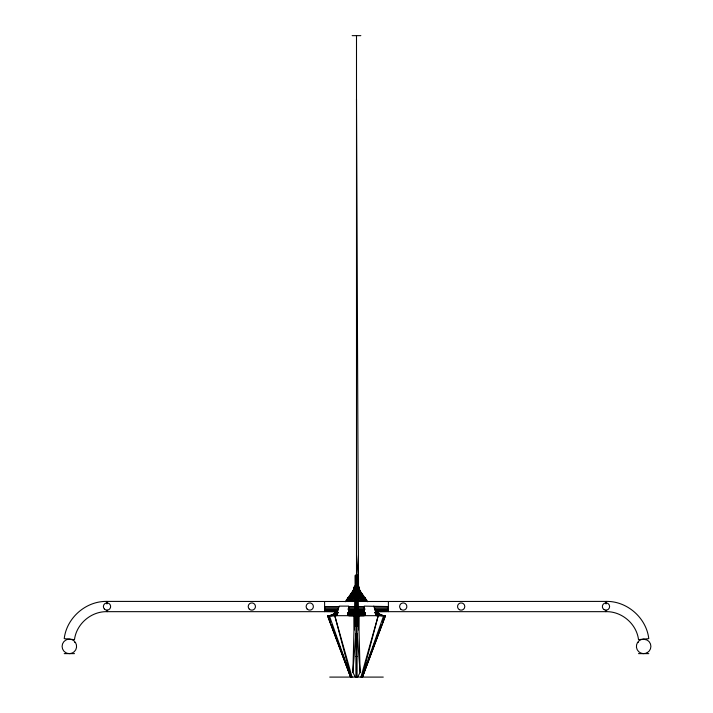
<?xml version="1.0" encoding="UTF-8"?>
<svg xmlns="http://www.w3.org/2000/svg" width="713" height="713" viewBox="0 0 713 713"><rect width="100%" height="100%" fill="white"/><g stroke="black" fill="none" stroke-linecap="round" stroke-linejoin="round"><path stroke-width="1.07" d="M357.044 626.388L357.587 575.311L355.413 575.311L352.882 672.368L355.119 676.664L355.956 676.976M357.044 624.365L357.587 575.311L360.118 672.368L357.881 676.664L357.044 676.976M357.044 622.609L357.587 575.311L357.044 621.834L355.956 621.834L355.413 575.311L355.956 626.388M375.528 611.665L605.854 611.665L605.89 610.168M606.05 603.973L606.121 601.407C627.057 600.934 646.379 617.85 648.777 638.643L638.518 639.65C636.575 623.857 621.745 611.201 605.854 611.665M357.445 589.99L359.798 590.266L357.57 590.551L359.744 590.605L367.819 601.754M358.505 629.944L358.96 615.684M352.882 672.368L355.956 632.226L355.956 575.311M355.475 598.804L348.309 597.592L348.024 599.722L348.309 597.592L355.475 597.797M349.495 597.663L349.789 595.542L355.537 595.783M354.441 588.439L354.753 586.255L355.466 586.006M347.997 599.722L348.309 597.592L347.926 599.722M354.397 588.439L354.753 586.255L352.935 591.068M353.906 589.776L354.468 586.541M360.947 677.092L378.22 615.684L362.052 677.092L383.656 615.684M336.01 615.684L339.201 606.112L348.764 606.112L348.764 615.684L354.308 615.675L348.835 615.569M337.356 611.647L324.602 611.469M362.783 673.963L361.687 677.092L362.872 673.963M362.32 677.092L381.508 625.051L376.678 637.538M382.658 621.932L384.958 615.684L382.596 621.932M331.322 615.684L331.554 615.052L336.982 615.114M385.466 615.684L362.427 677.092L385.466 615.684L358.639 615.684M365.243 667.725L367.213 662.52M368.79 658.357L371.553 651.067M373.131 646.905L375.894 639.623M359.325 589.99L359.53 589.473L358.782 589.188L359.218 588.564L357.783 587.699M330.511 615.364L337.124 615.417C323.488 615.97 333.622 616.041 336.75 611.415L333.987 613.813L337.204 613.973L333.987 613.813M330.663 615.364L336.982 615.132M331.135 615.684L331.554 615.052M345.181 601.754L355.43 587.378M355.555 589.99L353.675 589.99L353.47 589.473L355.217 587.699M357.525 590.355L359.798 590.364L357.543 590.426L359.789 590.409L357.57 587.378M355.422 590.596L353.211 590.667L353.675 589.99M355.172 587.744L354.209 587.28M357.828 587.744L358.791 587.28M329.736 615.684L336.786 615.533L330.208 615.515M360.537 601.514L366.598 600.141L357.507 600.649M357.543 597.61L363.782 596.326L357.543 596.621M357.516 600.498L365.609 598.849L357.516 598.965M357.525 598.804L364.691 597.592L365.109 599.722L364.691 597.592L357.525 597.797M357.463 596.505L363.211 595.542L363.505 597.663M357.463 594.981L362.284 594.25L357.463 594.303M357.543 595.676L362.748 594.909L357.543 595.097M357.561 594.17L361.821 593.581L357.561 593.822M357.516 593.76L361.598 593.261L357.516 593.457L361.464 593.073L357.463 592.966M353.291 590.56L355.448 590.48M358.692 612.779L364.183 612.351M358.684 613.741L365.225 613.251M358.621 614.151L364.967 613.67M357.543 592.146L360.493 591.683M357.436 592.931L361.179 592.655L357.409 592.467M358.666 613.519L365.181 613.064L358.684 613.536M374.94 612.387L377.106 612.235L374.94 612.315M358.684 614.57L365.234 614.134M375.065 613.483L378.336 613.26M358.621 613.786L364.967 613.43M357.596 592.405L360.876 592.227L357.596 592.227M74.749 642.52L75.435 642.475M355.404 601.487L106.879 601.407C85.943 600.934 66.621 617.85 64.223 638.643L74.482 639.65C76.425 623.857 91.255 611.201 107.146 611.665L337.472 611.665M358.648 614.829L365.074 614.508M379.013 613.813L376.25 611.415L379.013 613.813L375.796 613.973L379.013 613.813L383.264 615.684M358.684 614.205L365.234 613.893M364.227 614.936L358.71 615.319M376.366 614.392L379.673 614.241L376.366 614.339M357.463 595.783L363.211 595.542M358.692 612.137L364.183 611.914M358.648 614.633L365.074 614.374M358.666 612.877L365.181 612.645M358.684 613.866L365.234 613.661M358.71 614.873L364.227 614.704M357.463 591.549L360.35 591.478M357.48 591.656L360.421 591.576M355.457 592.146L352.507 591.683M358.666 615.221L365.154 615.043M375.965 614.758L380.296 614.651M357.427 591.327L360.217 591.282M358.666 615.408L365.172 615.301L358.666 615.337M376.018 615.132L382.489 615.364M357.543 591.968L360.662 591.924M376.018 615.114L381.446 615.052L381.865 615.684M358.71 615.488L364.227 615.417L358.71 615.417M365.109 615.515L358.657 615.569L365.109 615.462M382.792 615.515L376.214 615.56L382.863 615.684L382.337 615.364M353.202 590.266L355.493 590.284L353.523 590.212M353.987 589.526L355.662 589.526M353.906 589.642L355.635 589.633L353.862 589.704M354.156 589.268L355.742 589.179M354.067 589.401L355.689 589.401M353.728 589.909L355.591 589.838M353.586 590.123L355.537 590.061M353.185 590.703L355.662 590.765M364.165 615.569L358.692 615.586L364.165 615.64L364.236 606.112L388.398 606.549L373.942 606.54M352.16 35.65L360.84 35.65M352.98 590.997L355.609 591.068M357.391 591.068L360.065 591.068L358.487 586.442L357.534 586.006M355.404 592.227L352.124 592.227L355.404 592.405M355.591 592.467L351.821 592.655L355.564 592.931M357.596 601.487L606.121 601.407M324.602 607.868L338.613 607.868M348.612 607.868L354.165 607.868M358.835 607.868L364.388 607.868M374.387 607.868L388.398 607.868M324.602 609.089L338.203 609.098M347.828 609.089L354.245 609.107M358.755 609.107L365.172 609.089M374.797 609.098L388.398 609.089M324.602 610.15L337.855 610.15L337.588 610.961L324.602 610.961M348.755 610.15L354.201 610.168M358.799 610.168L364.245 610.15M388.398 610.15L375.154 610.168L375.412 610.961L388.398 610.961M348.639 610.961L354.174 610.961M358.826 610.961L364.361 610.961M348.764 611.469L354.209 611.496M358.791 611.496L364.236 611.469M388.398 611.469L375.644 611.647M348.595 611.665L355.27 611.665M357.73 611.665L364.405 611.665M327.534 615.684L350.618 677.092L327.534 615.684L354.361 615.684M355.956 634.722L357.044 634.722M64.223 653.625L74.482 653.625M638.518 653.625L648.777 653.625M355.956 656.441L357.044 656.441M329.736 677.092L383.264 677.092M357.258 589.179L358.844 589.268M357.409 589.838L359.272 589.909M357.463 590.061L359.414 590.123M357.338 590.765L359.878 590.792M357.373 590.943L359.958 590.908M357.382 590.997L360.02 590.997M357.311 589.401L358.933 589.401M357.338 589.526L359.013 589.526M357.382 589.704L359.094 589.642M357.605 590.703L359.815 590.703M347.891 615.462L354.343 615.497L347.891 615.515M354.29 615.417L348.773 615.364L354.29 615.488M355.537 594.303L350.716 594.25L355.537 594.981M352.338 591.924L355.457 591.968M354.334 615.337L347.828 615.257L354.334 615.408M355.484 598.965L347.391 598.849L355.484 600.498M352.783 591.282L355.573 591.327M354.29 615.319L348.773 614.936M355.537 592.966L351.536 593.073L355.511 593.421L351.402 593.261L355.484 593.76M352.65 591.478L355.537 591.549M332.704 614.651L337.035 614.758M347.846 615.043L354.334 615.221M352.579 591.576L355.52 591.656M336.634 614.339L333.327 614.241L336.634 614.392M348.773 614.704L354.29 614.873M334.664 613.26L337.935 613.483M347.766 613.661L354.316 613.866M338.06 612.315L335.894 612.235L338.06 612.387M347.819 612.645L354.334 612.877M355.457 595.097L350.252 594.909L355.457 595.676M347.926 614.374L354.352 614.633M348.817 611.914L354.308 612.137M355.457 596.621L349.218 596.326L355.457 597.61M347.766 613.893L354.316 614.205M347.926 614.508L354.352 614.829M355.493 600.649L346.402 600.141L352.463 601.514M637.565 642.475L638.251 642.52M355.439 593.822L351.179 593.581L355.439 594.17M348.033 613.43L354.379 613.786M354.316 613.536L347.775 613.118L354.334 613.519M347.766 614.134L354.316 614.57M347.775 613.251L354.316 613.741M348.033 613.67L354.379 614.151M348.817 612.351L354.308 612.779M349.789 595.542L355.537 596.505M330.404 621.932L328.042 615.684L330.342 621.932M336.322 637.538L331.59 625.051L350.68 677.092M337.106 639.623L339.869 646.905M341.447 651.067L344.21 658.357M345.787 662.52L347.757 667.725M350.128 673.963L351.313 677.092L350.217 673.963M381.446 615.052L381.678 615.684M329.344 615.684L350.948 677.092L334.78 615.684L352.053 677.092M373.799 606.112L376.99 615.684M363.675 612.467L364.138 614.633L363.782 612.396M363.541 612.449L363.96 614.606L363.55 612.467M363.309 612.449L363.701 614.606M359.094 589.776L358.532 586.541L356.5 99.036M365.038 599.722L364.691 597.592L364.976 599.722M358.603 588.439L358.247 586.255L358.559 588.439M363.844 612.485L364.156 614.624L363.942 612.369M364.307 612.467L364.548 614.615L364.361 612.405M356.5 555.124L358.505 579.375M360.118 672.368L357.044 632.226L357.044 575.311M354.04 615.684L354.495 629.944M106.879 601.407L106.95 603.973M107.11 610.168L107.146 611.665M355.413 575.311L355.956 624.365M388.398 601.487L388.398 611.647M357.044 633.465L357.044 677.092M356.5 35.65L356.5 677.35M355.956 633.465L355.956 677.092M324.602 601.487L324.602 611.647M354.611 586.344L354.263 588.519L354.611 586.344M354.414 586.692L353.791 589.909L354.414 586.692M67.477 639.392L65.73 640.114A7.237 7.237 0 0 0 65.73 652.662L67.477 653.384A7.237 7.237 0 0 0 76.532 647.333A7.237 7.237 0 0 0 69.357 639.151L67.477 639.392M647.27 652.662L645.523 653.384A7.237 7.237 0 0 1 636.468 647.333A7.237 7.237 0 0 1 643.643 639.151L647.27 640.114A7.237 7.237 0 0 1 647.27 652.662M377.23 612.351L375.047 612.52L377.23 612.351M377.667 612.717L375.555 612.877L377.667 612.717M380.84 614.838L376.419 614.936L380.84 614.838M355.635 590.899L353.042 590.908L355.627 590.943M359.477 590.212L357.489 590.212L359.521 590.284M339.058 606.54L324.602 606.54L339.049 606.549M354.218 606.54L348.8 606.54L354.218 606.549M364.2 606.54L358.782 606.54L364.2 606.549M336.581 614.918L332.16 614.838L336.581 614.936M337.445 612.832L335.333 612.717L337.445 612.877M337.953 612.494L335.77 612.351L337.953 612.52M359.227 589.909L358.586 586.692L359.209 589.909M359.165 589.776L358.532 586.541L359.129 589.776M358.773 588.519L358.389 586.344L358.737 588.519M363.336 614.597L362.953 612.422L363.336 614.606M362.855 614.597L362.507 612.414L362.864 614.597M364.147 614.606L363.862 612.396L364.174 614.597M104.454 609.098A3.618 3.618 0 0 0 110.515 607.476A3.618 3.618 0 0 0 106.077 603.038A3.618 3.618 0 0 0 104.454 609.098M307.205 609.098A3.618 3.618 0 0 0 313.257 607.476A3.618 3.618 0 0 0 308.827 603.038A3.618 3.618 0 0 0 307.205 609.098M249.274 609.098A3.618 3.618 0 0 0 255.334 607.476A3.618 3.618 0 0 0 250.896 603.038A3.618 3.618 0 0 0 249.274 609.098M459.359 609.677A3.618 3.618 0 0 0 464.787 606.54A3.618 3.618 0 0 0 459.359 603.403A3.618 3.618 0 0 0 459.359 609.677M400.679 609.098A3.618 3.618 0 0 0 406.731 607.476A3.618 3.618 0 0 0 402.301 603.038A3.618 3.618 0 0 0 400.679 609.098M604.178 609.677A3.618 3.618 0 0 0 609.606 606.54A3.618 3.618 0 0 0 604.178 603.403A3.618 3.618 0 0 0 604.178 609.677"/></g></svg>
